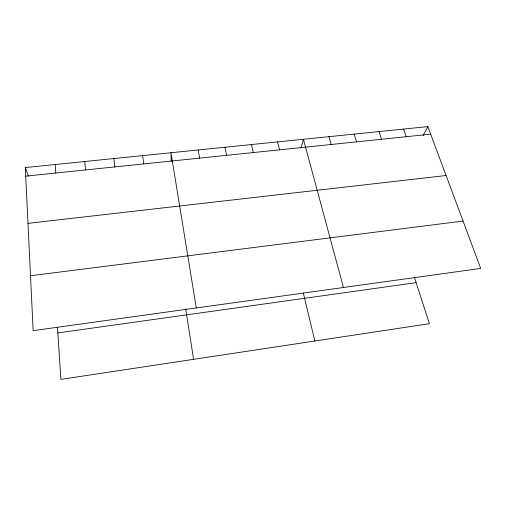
<?xml version="1.0" encoding="UTF-8"?>
<svg xmlns="http://www.w3.org/2000/svg" width="506" height="506" viewBox="0 0 506 506"><rect width="100%" height="100%" fill="white"/><g stroke="black" fill="none" stroke-linecap="round" stroke-linejoin="round"><path stroke-width="0.76" d="M301.057 148.011L303.423 139.27L343.447 287.503M423.105 135.589L427.867 126.614L25.3 167.556L33.149 330.639L480.7 268.42L427.867 126.614M57.855 332.929L416.147 282.652M30.505 275.745L463.053 221.052M27.988 223.361L446.083 175.512M25.711 176.151L430.682 134.172M25.3 167.556L28.513 176.284M403.586 129.087L406.267 136.702M379.007 131.585L381.556 139.264M414.452 277.402L429.398 323.707L60.878 379.386L57.494 327.42M354.118 134.115L356.534 141.857M328.925 136.677L331.196 144.482M277.598 141.901L279.571 149.833M303.328 293.044L314.865 341.012M251.444 144.558L253.266 152.565M224.961 147.252L226.631 155.323M198.143 149.978L199.642 158.119M196.29 307.958L170.971 152.742L171.173 161.199M185.708 308.818L193.57 359.336M142.616 155.627L143.78 163.912M113.875 158.549L114.862 166.91M84.749 161.509L85.552 169.946M55.23 164.513L55.837 173.027"/></g></svg>
